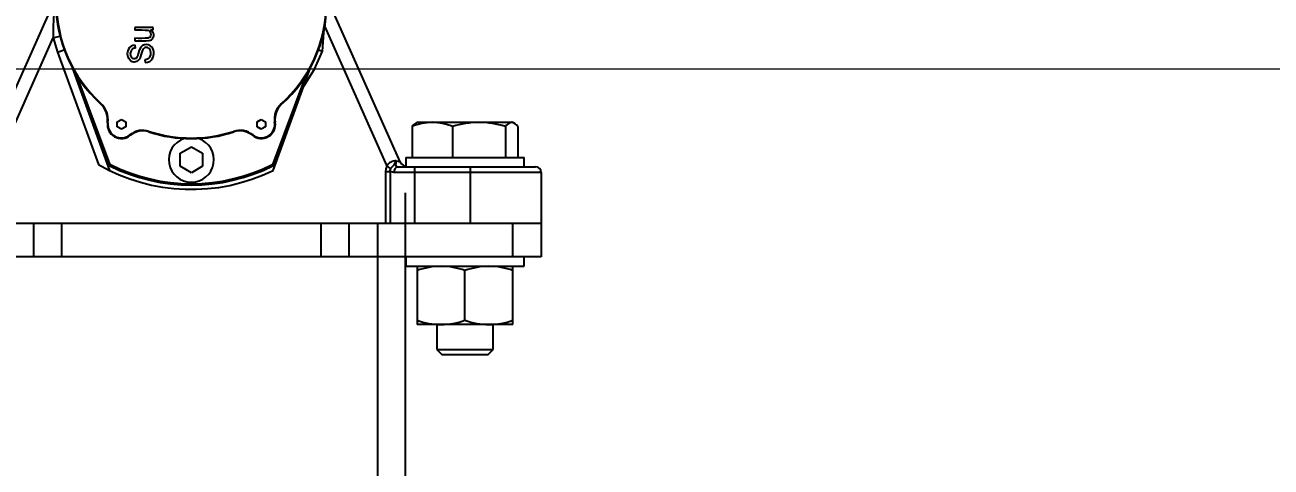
# Model space of a CAD drawing. Header units: feet. Extents: x -17 to 453, y -41 to 31.
# Drawn here: x 84.7581 to 85.1154, y -5.1185 to -4.9915 of the extents above; entities that cross this region are included whole.
import ezdxf
from ezdxf.enums import TextEntityAlignment as Align

# ---------------------------------------------------------------- set-up
doc = ezdxf.new("R2018")
doc.units = ezdxf.units.FT
doc.header["$MEASUREMENT"] = 0
doc.layers.add('ATI CENTER SUPPORT', color=7, linetype='Continuous')
doc.layers.add('G-ANNO-TEXT', color=1, linetype='Continuous')
doc.styles.add('NEI-A', font='arial.ttf')
doc.styles.get("Standard").update_dxf_attribs({"font": 'arial.ttf'})

# ---------------------------------------------------------------- blocks, each defined once
blk = doc.blocks.new('DETAIL_TITLE')
at = {"style": 'NEI-A', "flags": 8}
blk.add_attdef('#', text='', height=0.2, dxfattribs=at).set_placement((0.5922, -0.5109), align=Align.MIDDLE_CENTER)
at = {"lineweight": 30, "style": '', "flags": 104}
blk.add_attdef('DETAIL_TITLE', text='', height=0.2, dxfattribs=at).set_placement((0.909896588761212, -0.5251383791434918), align=Align.BOTTOM_LEFT)
at = {"style": 'NEI-A'}
for tag, p in [('SCALE:', (0.9386493124493107, -0.7379200523425924)), ('1"_=_', (1.547398728572484, -0.7379200523425924))]:
    blk.add_attdef(tag, text='', height=0.1, dxfattribs=at).set_placement(p, align=Align.BOTTOM_LEFT)

msp = doc.modelspace()

# ---------------------------------------------------------------- linework, layer by layer
at = {"color": 7, "linetype": 'Continuous', "lineweight": 25}
for p, q in [((84.76692214474717, -4.983489779306407), (84.74589378208283, -5.030803595301229)), ((84.86569751715679, -5.030803595301229), (84.84466915449244, -4.983489779306387)), ((84.78961917550015, -4.992205983928136), (84.78961917550015, -4.99300933027268)), ((84.79489297918857, -4.992205983928136), (84.78961917550015, -4.992205983928136)), ((84.7941182961609, -4.992923974723571), (84.79489297918857, -4.992923974723571)), ((84.79489297918857, -4.992923974723571), (84.79489297918857, -4.992205983928136)), ((84.84341695696186, -4.999028809888309), (84.84377675511237, -4.993806278673718)), ((84.74974808998319, -5.032088889609096), (84.76615382174595, -4.995175993142782)), ((84.76615382174595, -4.995175993142782), (84.76741334484467, -4.999302829218721)), ((84.78961917550015, -4.995245310931654), (84.78961917550015, -4.996048657276202)), ((84.7897346330668, -4.998135684133794), (84.78966386875177, -4.997305559577764)), ((84.76741334484467, -4.999302829218721), (84.7791686610064, -5.031600294931616)), ((84.79247395694586, -5.00150137058978), (84.79255403235501, -5.002318106040061)), ((84.77160505935915, -5.003724943264631), (84.7823696882258, -5.033300518004568)), ((84.77175178038144, -5.003995124827167), (84.78202119338027, -5.031529676053125)), ((84.8292216110138, -5.033300518004563), (84.83998623988047, -5.003724943264623)), ((84.82957010585933, -5.031529676053117), (84.83983951885827, -5.003995124827096)), ((84.77966169288662, -5.01404314432433), (84.779770584373, -5.013923517923871)), ((84.83165420793199, -5.014291434840901), (84.83154646393898, -5.014170773896627)), ((84.78173245304025, -5.019582959508154), (84.7818931135305, -5.019601828487289)), ((84.784535729737, -5.019354222110037), (84.78574896529597, -5.018653760233475)), ((84.784535729737, -5.020755145863168), (84.784535729737, -5.019354222110037)), ((84.78574896529597, -5.018653760233475), (84.7869622008549, -5.019354222110037)), ((84.7869622008549, -5.019354222110037), (84.7869622008549, -5.020755145863168)), ((84.82462909838462, -5.019354222110037), (84.82584233394364, -5.018653760233475)), ((84.82462909838462, -5.020755145863161), (84.82462909838462, -5.019354222110037)), ((84.82584233394364, -5.018653760233475), (84.82705556950256, -5.019354222110037)), ((84.82705556950256, -5.019354222110037), (84.82705556950256, -5.020755145863161)), ((84.82983521466956, -5.019412968946598), (84.82967549944051, -5.0194386375482)), ((84.8705015460984, -5.019465168606885), (84.87013666954978, -5.01967583018045)), ((84.8705015460984, -5.019465168606885), (84.89800155210179, -5.019465168606885)), ((84.8983664286504, -5.01967583018045), (84.89800155210179, -5.019465168606885)), ((84.78574896529597, -5.021455607739727), (84.784535729737, -5.020755145863168)), ((84.7869622008549, -5.020755145863168), (84.78574896529597, -5.02145560773973)), ((84.78830114718554, -5.023191762609525), (84.78819905990996, -5.023066279464611)), ((84.79364602245865, -5.022206289931253), (84.79369664590516, -5.022052650424103)), ((84.81794527678096, -5.022206289931253), (84.81789465333445, -5.022052650424103)), ((84.82329015205399, -5.023191762609525), (84.82339223932958, -5.023066279464611)), ((84.82584233394364, -5.021455607739727), (84.82462909838462, -5.020755145863168)), ((84.82705556950256, -5.020755145863168), (84.82584233394364, -5.021455607739727)), ((84.86906363414897, -5.0206932693403), (84.86906363414897, -5.029575464931671)), ((84.88066483657893, -5.0206932693403), (84.88066483657893, -5.029575464931671)), ((84.89585275153004, -5.0206932693403), (84.89585275153004, -5.029575464931671)), ((84.89943946405121, -5.0206932693403), (84.89943946405121, -5.029575464931671)), ((84.80256035479583, -5.028354625558959), (84.80579564961977, -5.026486727221451)), ((84.80579564961977, -5.026486727221451), (84.80903094444373, -5.028354625558959)), ((84.80256035479583, -5.032090422233964), (84.80256035479583, -5.028354625558959)), ((84.80903094444373, -5.028354625558959), (84.80903094444373, -5.032090422233968)), ((84.86726625127447, -5.029575464931671), (84.86726625127447, -5.03215628995782)), ((84.86726625127447, -5.029575464931671), (84.90123684692571, -5.029575464931671)), ((84.90123684692571, -5.032244583161416), (84.90123684692571, -5.029575464931671)), ((84.78202119338027, -5.031529676053125), (84.78240010895371, -5.031388353956268)), ((84.78259779125867, -5.031608561179461), (84.78241655799025, -5.031970090499497)), ((84.80579564961977, -5.033958320571466), (84.80256035479583, -5.032090422233968)), ((84.80903094444373, -5.032090422233968), (84.80579564961977, -5.033958320571466)), ((84.82917474124937, -5.031970090499489), (84.82899350798094, -5.031608561179453)), ((84.8291911902859, -5.031388353956253), (84.82957010585933, -5.031529676053117)), ((84.86142075823825, -5.033604829621273), (84.86142075823825, -5.048421057281063)), ((84.86142075823825, -5.033604829621273), (84.86282168199085, -5.033604829621273)), ((84.86184320925386, -5.032088889603312), (84.86296014449299, -5.032783103927141)), ((84.86282168199085, -5.033604829621273), (84.86282168199085, -5.048421057281063)), ((84.86387325391686, -5.033862230573378), (84.86282168199085, -5.033604829621273)), ((84.90608978916163, -5.033862230573378), (84.86387325391686, -5.033862230573378)), ((84.86506386328426, -5.032244583161411), (84.90447214174965, -5.032244583161411)), ((84.86982630075397, -5.048421057281063), (84.86982630075397, -5.032244583161411)), ((84.88586919651202, -5.048421057281063), (84.88586919651202, -5.032244583161411)), ((84.90608978916163, -5.033862230573378), (84.90608978916163, -5.05812694175285)), ((84.86707337258308, -5.039668911639684), (84.86707337258308, -5.262057247052573)), ((84.70550151007798, -5.048421057281063), (84.90608978916163, -5.048421057281063)), ((84.7605015220848, -5.048421057281063), (84.7605015220848, -5.05812694175285)), ((84.76858975914459, -5.048421057281063), (84.76858975914459, -5.05812694175285)), ((84.84300154009502, -5.05812694175285), (84.84300154009502, -5.048421057281063)), ((84.85108977715483, -5.05812694175285), (84.85108977715483, -5.048421057281063)), ((84.85917801421463, -5.048421057281063), (84.85917801421463, -5.260332868248438)), ((84.89800155210179, -5.05812694175285), (84.89800155210179, -5.048421057281063)), ((84.90608978916163, -5.05812694175285), (84.70550151007798, -5.05812694175285)), ((84.86726625127447, -5.05812694175285), (84.86726625127447, -5.06079605998259)), ((84.90123684692571, -5.06079605998259), (84.90123684692571, -5.05812694175285)), ((84.86726625127447, -5.06079605998259), (84.90123684692571, -5.06079605998259)), ((84.8705015460984, -5.06079605998259), (84.8705015460984, -5.077538710696427)), ((84.88425154910011, -5.076310609963016), (84.88425154910011, -5.062024160716001)), ((84.89800155210179, -5.077538710696427), (84.89800155210179, -5.06079605998259)), ((84.89800155210179, -5.077538710696427), (84.8705015460984, -5.077538710696427)), ((84.87616331204022, -5.077538710696427), (84.87616331204022, -5.084676579901718)), ((84.89233978615992, -5.084676579901718), (84.89233978615992, -5.077538710696427)), ((84.87616331204022, -5.084676579901718), (84.877679856489, -5.086193124350436)), ((84.87616331204022, -5.084676579901718), (84.89233978615992, -5.084676579901718)), ((84.8908232417112, -5.086193124350436), (84.877679856489, -5.086193124350436)), ((84.8908232417112, -5.086193124350436), (84.89233978615992, -5.084676579901718))]:
    msp.add_line(p, q, dxfattribs=at)
at = {"color": 8, "linetype": 'Continuous', "lineweight": 25}
for p, q in [((84.76615382174597, -4.995175993142773), (84.76811628847238, -4.994688706760188)), ((84.84403776801031, -4.992026646805297), (84.86184320925643, -5.032088889609084)), ((84.76741334484467, -4.999302829218721), (84.76931345901471, -4.998611244219113)), ((84.84227691734543, -4.998613779534558), (84.84341695696186, -4.999028809888309)), ((84.78240010895371, -5.031388353956268), (84.77293246054703, -5.006003509654962)), ((84.83865883869251, -5.006003509655041), (84.8291911902859, -5.031388353956253))]:
    msp.add_line(p, q, dxfattribs=at)
at = {"color": 7, "linetype": 'Continuous', "lineweight": 25, "flags": 128}
for points in [[(84.79347583066922, -4.993139874053672), (84.7937930844639, -4.99331843947507), (84.794036358533, -4.993588409096034)], [(84.7940419451894, -4.994873763247309), (84.79380255230774, -4.995077229882845), (84.7934870039821, -4.99519510178512)], [(84.78851674196076, -4.997626898115579), (84.78807250919965, -4.997989857812513), (84.78774950780834, -4.998482127244873)], [(84.78966386875177, -4.997305559577764), (84.78905774630007, -4.997397173774515), (84.78851674196076, -4.997626898115579)], [(84.79180169595315, -4.997380873297566), (84.79128489974589, -4.997859790196779), (84.7908412669756, -4.998790739608996), (84.79055090224955, -4.999843646106219), (84.79044292819154, -5.000215053770966), (84.79033580310005, -5.000519431271807), (84.79017902159387, -5.000839523128797), (84.79006682557026, -5.000984290170233), (84.78993932995974, -5.001091674063946), (84.78978684003579, -5.001169740477261), (84.78961651786469, -5.00121549241457), (84.78926748174725, -5.001209877055381), (84.78893410489378, -5.001090680749008), (84.78865827059084, -5.000873756258106)], [(84.7918892202375, -4.998711415680711), (84.79208385787516, -4.998358348712729), (84.79231939278415, -4.998122295028046)], [(84.79353914610894, -4.998128989580921), (84.79379462515188, -4.998362207969732), (84.79398980306256, -4.998693005660319)], [(84.79372164355296, -4.995998448129668), (84.7940844297629, -4.995901104660302), (84.79438459345164, -4.995750749673432)], [(84.79473096615153, -4.998267901553001), (84.79438908691478, -4.997773519333109), (84.79393207427927, -4.997407651509048)], [(84.79337154641547, -5.001230241198495), (84.79297266313012, -5.001404658643521), (84.79247395694586, -5.00150137058978)], [(84.79255403235501, -5.002318106040061), (84.79324601938121, -5.002219390774128), (84.79386317218304, -5.001958273823234)], [(84.83804475309064, -5.009059134379788), (84.84108899784776, -5.004235792075067), (84.84341695696186, -4.999028809888309)], [(84.86296014449299, -5.032783103927141), (84.86296764252883, -5.032768705316998), (84.86302468012838, -5.032667983290188), (84.86320007730282, -5.032421482331031), (84.86347550425666, -5.032119598674388), (84.86392022410392, -5.031623148375463), (84.86403806367149, -5.031446878394579), (84.86422826834212, -5.031121687150303), (84.86433614960042, -5.03092658654973), (84.86452329093288, -5.030565665784939)], [(84.86452197038436, -5.030566244839894), (84.86444217622264, -5.030884779381374), (84.86439390391114, -5.031087759231758), (84.86438065753985, -5.031147248961549), (84.86433928762003, -5.031708634754076), (84.86440914405895, -5.031931878213046), (84.86455223482508, -5.032101518650361), (84.86476440396186, -5.032205658870186), (84.86506386328426, -5.032244583161411)], [(84.86452329093288, -5.030565665784939), (84.86539452243912, -5.030742200499143), (84.86562192500446, -5.0307881770331), (84.86569751715679, -5.030803595301229)], [(84.86184320925643, -5.032088889609084), (84.86152650897262, -5.032815833671871), (84.86142075823825, -5.033604829621273)], [(84.86282168199085, -5.033604829621273), (84.86283271216588, -5.03317587412133), (84.86296014449898, -5.032783103931913)]]:
    msp.add_lwpolyline(points, dxfattribs=at)
at = {"color": 8, "linetype": 'Continuous', "lineweight": 25, "flags": 128}
msp.add_lwpolyline([(84.84377675511237, -4.993806278673718), (84.84369645069256, -4.99377537297501), (84.84369062900814, -4.993773046670212)], dxfattribs=at)
at = {"color": 7, "linetype": 'Continuous', "lineweight": 25}
for centre, radius, start, end in [((84.80579564961977, -4.985332808214436), 0.03882353788715535, 131.7632078116635, 227.6895637829107), ((84.80579564961977, -4.985332808214436), 0.03866177314596069, 131.7632078116635, 227.6895637829107), ((84.80579564961977, -4.985332808214436), 0.03866177314595686, 311.7632078116636, 48.23679218833649), ((84.80579564961977, -4.985332808214436), 0.03882353788715304, 311.7632078116636, 48.23679218833649), ((84.81602991893665, -4.993636961390284), 0.04989983656998362, 173.1512705018919, 181.7674208230866), ((84.79059209222282, -5.021300307064259), 0.0283077009799628, 84.15306937681014, 91.96960546242704), ((84.79313930824416, -4.994234997247183), 0.001105791778723646, 324.7142332164984, 35.78382378993363), ((84.79331167428974, -4.994425893598038), 0.001704816455970405, 309.001877024134, 61.76149420803178), ((84.78999177504221, -4.99972606437931), 0.002564203958836553, 150.979907716046, 233.4463822939154), ((84.79020764364599, -4.999753985691694), 0.001911659746260574, 142.4621785406142, 215.8565786308281), ((84.789770092027, -4.999642873893592), 0.001507606815424603, 91.34772283457525, 135.6629149259495), ((84.79089716886709, -4.944691774516775), 0.05056968767054771, 268.5518711687478, 272.9355839388368), ((84.7909048818996, -4.933474139901699), 0.06258772455999072, 268.8229204217981, 272.5794688378137), ((84.74431550868132, -4.984191439567788), 0.04974020242772356, 340.0780977137556, 343.0272826961898), ((84.79284384511982, -4.999227241762808), 0.002120177208406107, 59.11792791985264, 119.441766679085), ((84.79292423646635, -4.999042655651886), 0.001101317192195689, 56.05891211485304, 123.3121643701431), ((84.79212937088204, -4.999583612043859), 0.002062616694594493, 307.0299817881743, 25.58087673874427), ((84.79215752093435, -4.999609971222911), 0.002902373388261775, 305.9921669706081, 27.54235583545489), ((84.78946632392396, -5.000226257044198), 0.001853618963246299, 237.2880838678422, 330.4700909176451), ((84.7753060334311, -5.018828200342643), 0.006470589647859885, 353.3015094074732, 47.68956378291068), ((84.7753060334311, -5.018828200342643), 0.00663235438905963, 353.3015094074519, 47.68956378287665), ((84.83542524768585, -5.018514567890591), 0.005823530683066905, 131.7632078116635, 189.1302053846333), ((84.83542524768585, -5.018514567890595), 0.005661765941878836, 131.7632078116635, 189.1302053845467), ((84.78574896529597, -5.020054683986599), 0.004044118529910983, 173.3015094074547, 309.1302053845648), ((84.78574896529597, -5.020054683986599), 0.003882353788716689, 173.3015094075494, 309.1302053845332), ((84.82584233394364, -5.020054683986599), 0.004044118529912798, 230.8697946153962, 9.130205384578444), ((84.82584233394364, -5.020054683986595), 0.003882353788720732, 230.8697946154657, 9.130205384454687), ((84.87516299393837, -5.035189108637033), 0.01572677801577438, 91.08850236973451, 112.8197147044596), ((84.87185897465938, -5.022581521818446), 0.00337334047948779, 120.6202744824111, 145.9609742717058), ((84.87458561485059, -5.035093991959652), 0.01563130668826217, 67.11310668726571, 88.97867623863486), ((84.88858729860591, -5.045589133439037), 0.02612603019579814, 90.72044701023849, 107.6523200385097), ((84.88795243261555, -5.045452211564784), 0.02598884874377693, 72.30266202447234, 89.32457092678929), ((84.89806243558067, -5.021996559565656), 0.002565398412500165, 99.33959847804665, 149.4675388393079), ((84.89718004010776, -5.022069193141968), 0.002645404102283489, 31.3402053482912, 79.85265733435047), ((84.79187420183099, -5.02758367268163), 0.005823530683078869, 71.76320781164499, 129.1302053845343), ((84.79187420183099, -5.027583672681622), 0.005661765941877886, 71.76320781164499, 129.1302053845648), ((84.80579564961977, -4.985332808214436), 0.03882353788715548, 251.7632078116683, 288.2367921883316), ((84.80579564961977, -4.985332808214412), 0.03866177314597787, 251.7632078117026, 288.2367921883316), ((84.81971709740861, -5.027583672681622), 0.005823530683072596, 50.8697946154363, 108.236792188355), ((84.81971709740861, -5.027583672681622), 0.005661765941877886, 50.8697946154352, 108.2367921883317), ((84.80579564961977, -5.030222523896457), 0.006470589647858134, 108.874845369221, 71.12515463068893), ((84.86430676937178, -5.033304087263692), 0.002746968107156295, 85.47914166549191, 153.7443084148254), ((84.86791485448681, -5.029818112043463), 0.002426471117947218, 203.9624889745805, 270), ((84.80579564961847, -4.985332808216999), 0.05338236459204303, 240.0795266435481, 296.0294737566678), ((84.78277902452709, -5.03124703185942), 0.0008088237059829307, 200.4537350321169, 243.3755669458048), ((84.78277902452717, -5.031247031859404), 0.0004044118530126797, 200.4537350324111, 243.3755669443496), ((84.80579564961977, -4.985332808214436), 0.05216912903586238, 243.3755669458396, 296.6244330541952), ((84.80579564961977, -4.985332808214402), 0.05176471718290112, 243.3755669458652, 296.6244330541604), ((84.82881227471252, -5.03124703185942), 0.0004044118529818658, 296.624433053283, 339.5462649687509), ((84.82881227471252, -5.031247031859415), 0.0008088237059832182, 296.6244330542798, 339.5462649679534), ((84.86531567393612, -5.03367689468455), 0.001454278138356139, 99.97111317737937, 187.3217911998577), ((84.90447214174965, -5.033862230573378), 0.001617647411966728, 0, 90), ((84.87767020324617, -5.082297408218153), 0.02150335344978028, 90.78247108059696, 109.4736869198633), ((84.87703304467956, -5.082576457050023), 0.0217831056250264, 70.64739008242091, 89.09645191711448), ((84.89144839008655, -5.08245518349506), 0.02166151453576052, 90.851312713345, 109.4048452870943), ((84.89081167018752, -5.082416226078454), 0.02162245896487225, 70.5782501722283, 89.1655918273296), ((84.87767020324617, -5.05603736246086), 0.02150335344978299, 250.5263130801367, 269.217528919403), ((84.87703304467952, -5.055758313628909), 0.02178310562510979, 270.903548082907, 289.3526099175313), ((84.89144839008655, -5.055879587183957), 0.0216615145357577, 250.5951547129056, 269.148687286655), ((84.89081167018749, -5.055918544600486), 0.02162245896495291, 270.8344081727022, 289.4217498277144)]:
    msp.add_arc(centre, radius, start, end, dxfattribs=at)
at = {"layer": 'ATI CENTER SUPPORT', "color": 8, "linetype": 'Continuous', "lineweight": 15}
msp.add_line((84.50756666348006, -5.004152503472194), (85.21189118171932, -5.004152493375704), dxfattribs=at)

# ---------------------------------------------------------------- block references
at = {"layer": 'G-ANNO-TEXT'}
ref = msp.add_blockref('DETAIL_TITLE', (56.68532575921692, 3.026088777999872), dxfattribs=at)
lines = msp.add_mtext('{\\LMOTOR SUPPORT POST/END OF TRACKER GROUNDING (ABOVE GROUND)}', dxfattribs={"layer": '0', "insert": (57.59522234797814, 2.800950398856381), "char_height": 7.652886766712142, "attachment_point": 1})
ref.add_attrib('DETAIL_TITLE', '', (57.59522234797814, 2.800950398856381)).embed_mtext(lines)
ref = msp.add_blockref('DETAIL_TITLE', (67.50593399928687, 3.026088777999872), dxfattribs=at)
lines = msp.add_mtext('{\\LMOTOR SUPPORT POST/END OF TRACKER GROUNDING (ABOVE GROUND)}', dxfattribs={"layer": '0', "insert": (68.41583058804808, 2.800950398856381), "char_height": 7.652886766712142, "attachment_point": 1})
ref.add_attrib('DETAIL_TITLE', '', (68.41583058804808, 2.800950398856381)).embed_mtext(lines)
ref = msp.add_blockref('DETAIL_TITLE', (78.32654223935683, 3.026088777999872), dxfattribs=at)
lines = msp.add_mtext('{\\LMOTOR SUPPORT POST/END OF TRACKER GROUNDING (ABOVE GROUND)}', dxfattribs={"layer": '0', "insert": (79.23643882811804, 2.800950398856381), "char_height": 7.652886766712142, "attachment_point": 1})
ref.add_attrib('DETAIL_TITLE', '', (79.23643882811804, 2.800950398856381)).embed_mtext(lines)
ref = msp.add_blockref('DETAIL_TITLE', (45.86471751914697, 2.973758176186102), dxfattribs=at)
lines = msp.add_mtext('{\\LMOTOR SUPPORT POST/END OF TRACKER GROUNDING (ABOVE GROUND)}', dxfattribs={"layer": '0', "insert": (46.77461410790819, 2.748619797042611), "char_height": 7.652886766712142, "attachment_point": 1})
ref.add_attrib('DETAIL_TITLE', '', (46.77461410790819, 2.748619797042611)).embed_mtext(lines)

doc.saveas('drawing.dxf')
